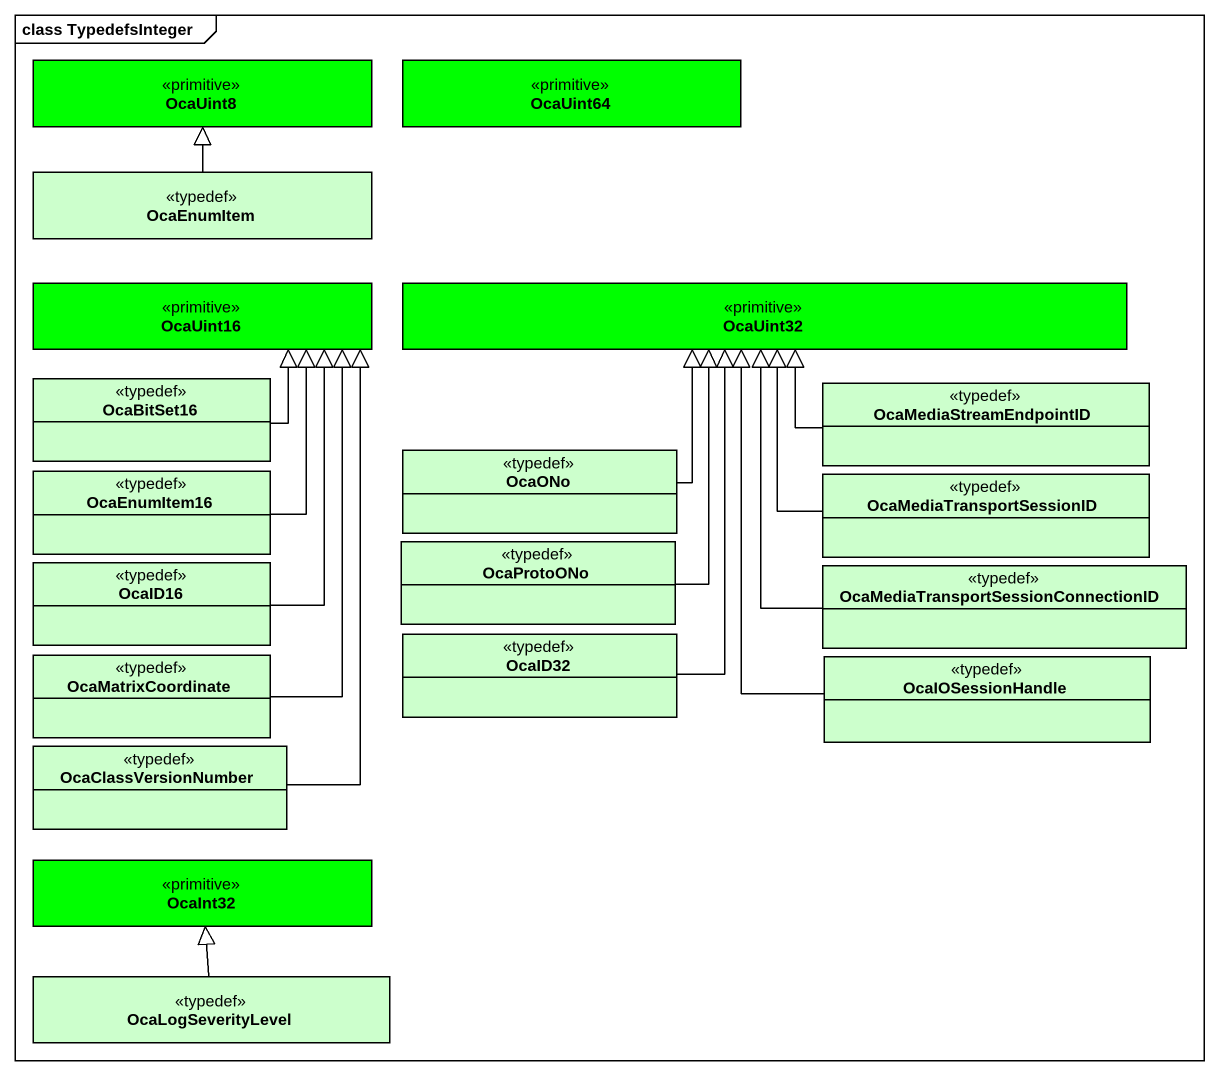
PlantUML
@startuml
mainframe class TypedefsInteger
hide circle
hide empty members
class OcaUint8 <<primitive>> #00FF00
class OcaUint64 <<primitive>> #00FF00
class OcaEnumItem <<typedef>> #CCFFCC
class OcaUint16 <<primitive>> #00FF00
class OcaUint32 <<primitive>> #00FF00
class OcaBitSet16 <<typedef>> #CCFFCC
class OcaMediaStreamEndpointID <<typedef>> #CCFFCC
class OcaEnumItem16 <<typedef>> #CCFFCC
class OcaONo <<typedef>> #CCFFCC
class OcaMediaTransportSessionID <<typedef>> #CCFFCC
class OcaProtoONo <<typedef>> #CCFFCC
class OcaID16 <<typedef>> #CCFFCC
class "OcaMediaTransportSessionConnectionID" as OcaMediaTransportSessionConn <<typedef>> #CCFFCC
class OcaMatrixCoordinate <<typedef>> #CCFFCC
class OcaID32 <<typedef>> #CCFFCC
class OcaIOSessionHandle <<typedef>> #CCFFCC
class OcaClassVersionNumber <<typedef>> #CCFFCC
class OcaInt32 <<primitive>> #00FF00
class OcaLogSeverityLevel <<typedef>> #CCFFCC
OcaEnumItem -up-|> OcaUint8
OcaBitSet16 -up-|> OcaUint16
OcaMediaStreamEndpointID -left-|> OcaUint32
OcaEnumItem16 -up-|> OcaUint16
OcaONo -up-|> OcaUint32
OcaMediaTransportSessionID -up-|> OcaUint32
OcaProtoONo -up-|> OcaUint32
OcaID16 -up-|> OcaUint16
OcaMediaTransportSessionConn -up-|> OcaUint32
OcaMatrixCoordinate -up-|> OcaUint16
OcaID32 -up-|> OcaUint32
OcaIOSessionHandle -up-|> OcaUint32
OcaClassVersionNumber -up-|> OcaUint16
OcaLogSeverityLevel -up-|> OcaInt32
@enduml
